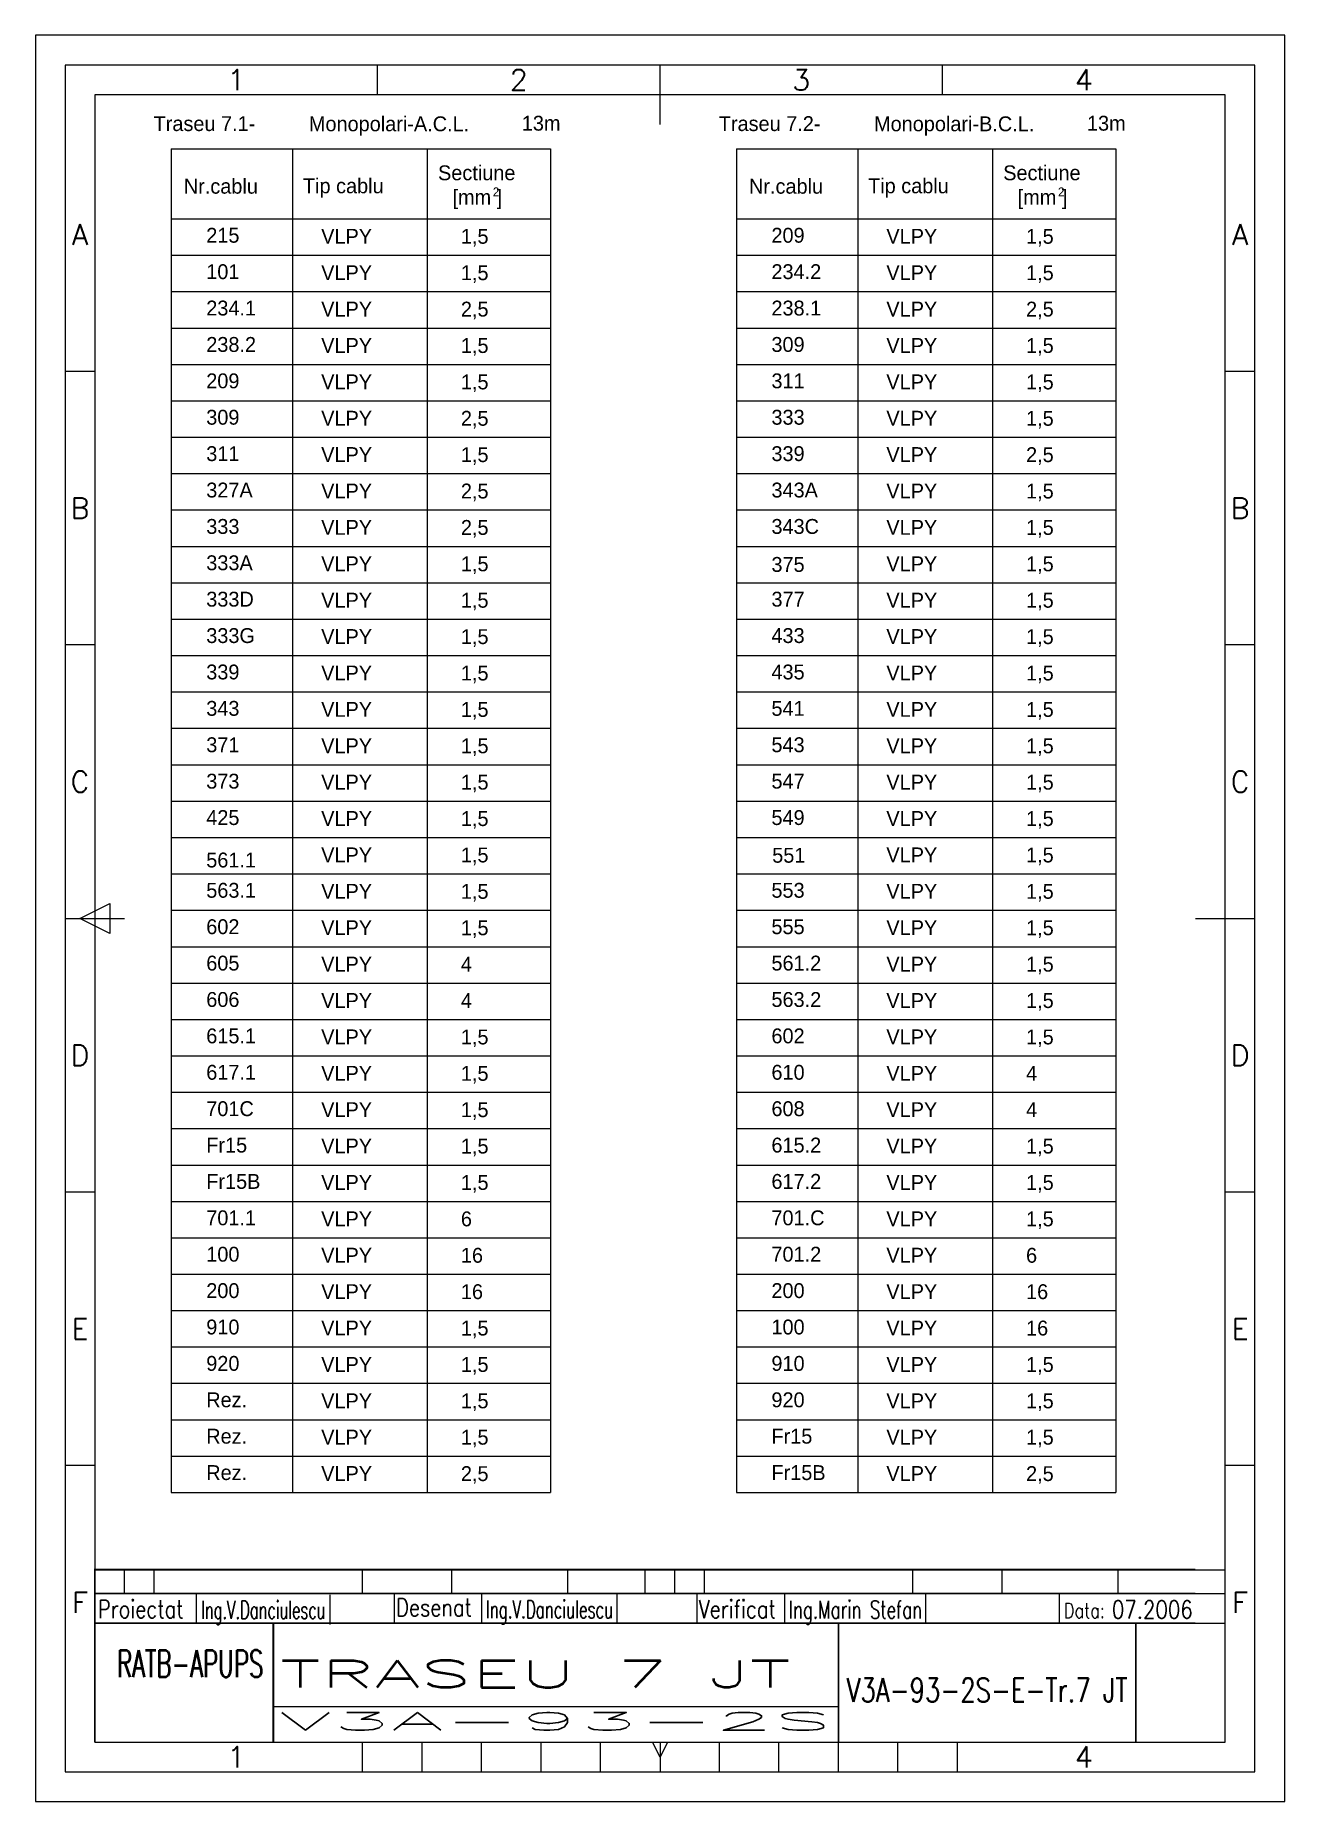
# Model space of a CAD drawing. Header units: millimetres. Extents: x 185 to 395, y 3 to 300.
import ezdxf
from ezdxf.enums import TextEntityAlignment as Align

# ---------------------------------------------------------------- set-up
doc = ezdxf.new("R2010")
doc.units = ezdxf.units.MM
doc.layers.add('INDICATOR', color=7, linetype='Continuous')
doc.styles.add('ISO', font='SIMPLEX.SHX')
doc.styles.add('ROMANS', font='ROMANS.shx', dxfattribs={"width": 0.8})

# ---------------------------------------------------------------- blocks, each defined once
blk = doc.blocks.new('a4')
at = {"color": 70}
for p, q in [((-152.5, 287), (-152.5, 292)), ((-105, 282), (-105, 292)), ((-57.5, 287), (-57.5, 292)), ((-200, 240.5), (-205, 240.5)), ((-5, 240.5), (-10, 240.5)), ((-200, 194.5), (-205, 194.5)), ((-5, 194.5), (-10, 194.5)), ((-205, 148.5), (-195, 148.5)), ((-202.5, 148.5), (-197.5, 151)), ((-197.5, 146), (-202.5, 148.5)), ((-197.5, 151), (-197.5, 146)), ((-15, 148.5), (-5, 148.5)), ((-200, 102.5), (-205, 102.5)), ((-5, 102.5), (-10, 102.5)), ((-200, 56.5), (-205, 56.5)), ((-5, 56.5), (-10, 56.5)), ((-155, 5), (-155, 10)), ((-145, 5), (-145, 10)), ((-135, 5), (-135, 10)), ((-125, 5), (-125, 10)), ((-115, 5), (-115, 10)), ((-105, 7.5), (-106.25, 10)), ((-103.75, 10), (-105, 7.5)), ((-105, 10), (-105, 5)), ((-95, 5), (-95, 10)), ((-85, 5), (-85, 10)), ((-75, 5), (-75, 10)), ((-65, 5), (-65, 10)), ((-55, 5), (-55, 10))]:
    blk.add_line(p, q, dxfattribs=at)
at = {"color": 240}
for points in [[(0, 0), (0, 297), (-210, 297), (-210, 0)], [(-5, 5), (-5, 292), (-205, 292), (-205, 5)]]:
    blk.add_lwpolyline(points, close=True, dxfattribs=at)
at = {"color": 70}
blk.add_lwpolyline([(-200, 287), (-200, 10), (-10, 10), (-10, 287)], close=True, dxfattribs=at)
at = {"color": 50, "style": 'ISO'}
for s, p in [('1', (-176.25, 289.5)), ('2', (-128.75, 289.5)), ('3', (-81.25, 289.5)), ('4', (-33.75, 289.5)), ('A', (-202.5, 263.5)), ('A', (-7.5, 263.5)), ('B', (-202.5, 217.5)), ('B', (-7.5, 217.5)), ('C', (-202.5, 171.5)), ('C', (-7.5, 171.5)), ('D', (-202.5, 125.5)), ('D', (-7.5, 125.5)), ('E', (-202.5, 79.5)), ('E', (-7.5, 79.5)), ('F', (-202.5, 33.5)), ('F', (-7.5, 33.5)), ('1', (-176.25, 7.5)), ('4', (-33.75, 7.5))]:
    blk.add_text(s, height=3.5, dxfattribs=at).set_placement(p, align=Align.MIDDLE)
blk = doc.blocks.new('indic-el')
at = {"layer": 'INDICATOR', "color": 1}
for p, q in [((-180, 25), (-180, 29)), ((-175, 25), (-175, 29)), ((-140, 25), (-140, 29)), ((-125, 25), (-125, 29)), ((-105.5, 25), (-105.5, 29)), ((-87.5, 25), (-87.5, 29)), ((-82.5, 25), (-82.5, 29)), ((-47.5, 25), (-47.5, 29)), ((-32.5, 25), (-32.5, 29)), ((-13, 25), (-13, 29)), ((-167.9, 20), (-167.9, 25)), ((-145.42, 19.8), (-145.42, 24.8)), ((-134.65, 20.08), (-134.65, 25.08)), ((-119.93, 20), (-119.93, 25)), ((-97.19, 20), (-97.19, 25)), ((-83.77, 20), (-83.77, 25)), ((-69.03, 20), (-69.03, 25)), ((-45.33, 20), (-45.33, 25)), ((-22.83, 20), (-22.83, 25)), ((-155, 6), (-60, 6))]:
    blk.add_line(p, q, dxfattribs=at)
at = {"layer": 'INDICATOR'}
blk.add_line((-92.5, 25), (-92.5, 29), dxfattribs=at)
at = {"layer": 'INDICATOR', "const_width": 0.3, "flags": 128}
for points in [[(0, 29), (-185, 29), (-185, 0)], [(0, 25), (-185, 25)], [(0, 20), (-185, 20)], [(-155, 0), (-155, 20)], [(-60, 0), (-60, 20)], [(-10, 0), (-10, 20)]]:
    blk.add_lwpolyline(points, dxfattribs=at)
at = {"layer": 'INDICATOR', "color": 1, "style": 'ROMANS', "width": 0.8}
for s, height, p in [('Proiectat', 3, (-184.48, 20.88)), ('Desenat', 3, (-134.37, 21.17)), ('Verificat', 3, (-83.49, 20.88)), ('Data:', 2.5, (-22.15, 20.88))]:
    blk.add_text(s, height=height, dxfattribs=at).set_placement(p)
at = {"layer": 'INDICATOR', "style": 'ROMANS', "width": 0.570908}
blk.add_text('RATB-APUPS', height=4.5, dxfattribs=at).set_placement((-181.28, 10.96), (-156.69, 10.96), align=Align.FIT)
at = {"layer": 'INDICATOR', "color": 1, "style": 'ROMANS'}
for tag, height, width, p, p2 in [('DESENAT', 3, 1.116423, (-119.25, 20.84), (-97.88, 20.84)), ('VERIFICAT', 3, 1.074468, (-68.34, 20.8), (-45.93, 20.8)), ('DATA', 3, 1.321041, (-14.04, 20.81), (-0.45, 20.81)), ('PROIECTAT', 3, 0.908325, (-167.12, 20.74), (-146.23, 20.74)), ('NUME_DESEN', 4.5, 2.080219, (-153.9, 9.22), (-61.18, 9.22)), ('NUMAR', 4, 2.383056, (-58.61, 6.76), (-11.4, 6.76)), ('ANS', 3, 11.421134, (-154.04, 2.01), (-61.04, 2.01))]:
    blk.add_attdef(tag, text='', height=height, dxfattribs=dict(at, width=width)).set_placement(p, p2, align=Align.FIT)

msp = doc.modelspace()

# ---------------------------------------------------------------- linework, layer by layer
at = {"color": 3}
for p, q in [((208.2, 281.1), (208.2, 55.16)), ((208.2, 281.1), (271.98, 281.1)), ((228.6, 281.1), (228.6, 55.16)), ((251.23, 281.1), (251.23, 55.16)), ((271.98, 281.1), (271.98, 55.16)), ((303.2, 281.1), (366.98, 281.1)), ((303.2, 281.1), (303.2, 55.16)), ((323.6, 281.1), (323.6, 55.16)), ((346.23, 281.1), (346.23, 55.16)), ((366.98, 281.1), (366.98, 55.16)), ((208.2, 269.32), (271.98, 269.32)), ((303.2, 269.32), (366.98, 269.32)), ((208.2, 55.16), (271.98, 55.16)), ((303.2, 55.16), (366.98, 55.16))]:
    msp.add_line(p, q, dxfattribs=at)
at = {"color": 2}
for p, q in [((208.2, 263.2), (271.98, 263.2)), ((303.2, 263.2), (366.98, 263.2)), ((208.2, 257.08), (271.98, 257.08)), ((303.2, 257.08), (366.98, 257.08)), ((208.2, 250.96), (271.98, 250.96)), ((303.2, 250.96), (366.98, 250.96)), ((208.2, 244.85), (271.98, 244.85)), ((303.2, 244.85), (366.98, 244.85)), ((208.2, 238.73), (271.98, 238.73)), ((303.2, 238.73), (366.98, 238.73)), ((208.2, 232.61), (271.98, 232.61)), ((303.2, 232.61), (366.98, 232.61)), ((208.2, 226.49), (271.98, 226.49)), ((303.2, 226.49), (366.98, 226.49)), ((208.2, 220.37), (271.98, 220.37)), ((303.2, 220.37), (366.98, 220.37)), ((208.2, 214.25), (271.98, 214.25)), ((303.2, 214.25), (366.98, 214.25)), ((208.2, 208.13), (271.98, 208.13)), ((303.2, 208.13), (366.98, 208.13)), ((208.2, 202.01), (271.98, 202.01)), ((303.2, 202.01), (366.98, 202.01)), ((208.2, 195.89), (271.98, 195.89)), ((303.2, 195.89), (366.98, 195.89)), ((208.2, 189.78), (271.98, 189.78)), ((303.2, 189.78), (366.98, 189.78)), ((208.2, 183.66), (271.98, 183.66)), ((303.2, 183.66), (366.98, 183.66)), ((208.2, 177.54), (271.98, 177.54)), ((303.2, 177.54), (366.98, 177.54)), ((208.2, 171.42), (271.98, 171.42)), ((303.2, 171.42), (366.98, 171.42)), ((208.2, 165.3), (271.98, 165.3)), ((303.2, 165.3), (366.98, 165.3)), ((208.2, 159.18), (271.98, 159.18)), ((303.2, 159.18), (366.98, 159.18)), ((208.2, 153.06), (271.98, 153.06)), ((303.2, 153.06), (366.98, 153.06)), ((208.2, 146.94), (271.98, 146.94)), ((303.2, 146.94), (366.98, 146.94)), ((208.2, 140.82), (271.98, 140.82)), ((303.2, 140.82), (366.98, 140.82)), ((208.2, 134.71), (271.98, 134.71)), ((303.2, 134.71), (366.98, 134.71)), ((208.2, 128.59), (271.98, 128.59)), ((303.2, 128.59), (366.98, 128.59)), ((208.2, 122.47), (271.98, 122.47)), ((303.2, 122.47), (366.98, 122.47)), ((208.2, 116.35), (271.98, 116.35)), ((303.2, 116.35), (366.98, 116.35)), ((208.2, 110.23), (271.98, 110.23)), ((303.2, 110.23), (366.98, 110.23)), ((208.2, 104.11), (271.98, 104.11)), ((303.2, 104.11), (366.98, 104.11)), ((208.2, 97.99), (271.98, 97.99)), ((303.2, 97.99), (366.98, 97.99)), ((208.2, 91.87), (271.98, 91.87)), ((303.2, 91.87), (366.98, 91.87)), ((208.2, 85.75), (271.98, 85.75)), ((303.2, 85.75), (366.98, 85.75)), ((208.2, 79.64), (271.98, 79.64)), ((303.2, 79.64), (366.98, 79.64)), ((208.2, 73.52), (271.98, 73.52)), ((303.2, 73.52), (366.98, 73.52)), ((208.2, 67.4), (271.98, 67.4)), ((303.2, 67.4), (366.98, 67.4)), ((208.2, 61.28), (271.98, 61.28)), ((303.2, 61.28), (366.98, 61.28))]:
    msp.add_line(p, q, dxfattribs=at)
for p, q in [((380.36, 42.18), (385.36, 42.18)), ((380.36, 38.18), (385.36, 38.18)), ((380.36, 33.18), (385.36, 33.18))]:
    msp.add_line(p, q)

# ---------------------------------------------------------------- block references
msp.add_blockref('a4', (395.36, 3.18), dxfattribs=at)
at = {"color": 3, "linetype": 'ByBlock'}
ref = msp.add_blockref('indic-el', (380.36, 13.18), dxfattribs=at)
ref.add_attrib('NUME_DESEN', 'TRASEU 7 JT ', dxfattribs={"layer": 'INDICATOR', "color": 1, "height": 4.5, "style": 'ROMANS', "width": 1.873098}).set_placement((226.46, 22.4), (319.18, 22.4), align=Align.FIT)
ref.add_attrib('ANS', 'V3A-93-2S', dxfattribs={"layer": 'INDICATOR', "color": 1, "height": 3, "style": 'ROMANS', "width": 3.518944}).set_placement((226.32, 15.19), (319.32, 15.19), align=Align.FIT)
ref.add_attrib('NUMAR', 'V3A-93-2S-E-Tr.7 JT', dxfattribs={"layer": 'INDICATOR', "color": 1, "height": 4, "style": 'ROMANS', "width": 0.669832}).set_placement((321.75, 19.94), (368.95, 19.94), align=Align.FIT)
ref.add_attrib('DESENAT', 'Ing.V.Danciulescu', dxfattribs={"layer": 'INDICATOR', "color": 1, "height": 3, "style": 'ROMANS', "width": 0.566669}).set_placement((261.11, 34.02), (282.48, 34.02), align=Align.FIT)
ref.add_attrib('VERIFICAT', 'Ing.Marin Stefan', dxfattribs={"layer": 'INDICATOR', "color": 1, "height": 3, "style": 'ROMANS', "width": 0.612783}).set_placement((312.02, 33.97), (334.43, 33.97), align=Align.FIT)
ref.add_attrib('DATA', '07.2006', dxfattribs={"layer": 'INDICATOR', "color": 1, "height": 3, "style": 'ROMANS', "width": 0.748937}).set_placement((366.32, 33.98), (379.91, 33.98), align=Align.FIT)
ref.add_attrib('PROIECTAT', 'Ing.V.Danciulescu', dxfattribs={"layer": 'INDICATOR', "color": 1, "height": 3, "style": 'ROMANS', "width": 0.553941}).set_placement((213.23, 33.92), (234.13, 33.92), align=Align.FIT)

# ---------------------------------------------------------------- texts
at = {"color": 2}
for s, height, p in [('Traseu 7.1-', 2.5, (205.24, 284.08)), ('Monopolari-A.C.L.', 2.5, (231.34, 284.05)), ('13m', 2.5, (267.13, 284.15)), ('Traseu 7.2-', 2.5, (300.24, 284.08)), ('Monopolari-B.C.L.', 2.5, (326.34, 284.05)), ('13m', 2.5, (362.13, 284.15)), ('Tip cablu', 2.5, (230.34, 273.62)), ('Sectiune', 2.5, (253.05, 275.81)), ('Tip cablu', 2.5, (325.34, 273.62)), ('Sectiune', 2.5, (348.05, 275.81)), ('Nr.cablu', 2.5, (210.32, 273.55)), ('[mm ]', 2.5, (255.48, 271.72)), ('2', 1.5, (262.25, 273.1)), ('Nr.cablu', 2.5, (305.32, 273.55)), ('[mm ]', 2.5, (350.48, 271.72)), ('2', 1.5, (357.25, 273.1)), ('215', 2.5, (214.09, 265.31)), ('VLPY', 2.5, (233.41, 265.14)), ('1,5', 2.5, (256.89, 265.13)), ('209', 2.5, (309.09, 265.31)), ('VLPY', 2.5, (328.41, 265.14)), ('1,5', 2.5, (351.89, 265.13)), ('101', 2.5, (214.09, 259.19)), ('VLPY', 2.5, (233.41, 259.02)), ('1,5', 2.5, (256.89, 259.01)), ('234.2', 2.5, (309.09, 259.19)), ('VLPY', 2.5, (328.41, 259.02)), ('1,5', 2.5, (351.89, 259.01)), ('234.1', 2.5, (214.09, 253.07)), ('2,5', 2.5, (256.89, 252.89)), ('238.1', 2.5, (309.09, 253.07)), ('2,5', 2.5, (351.89, 252.89)), ('VLPY', 2.5, (233.41, 252.9)), ('VLPY', 2.5, (328.41, 252.9)), ('238.2', 2.5, (214.09, 246.95)), ('309', 2.5, (309.09, 246.95)), ('VLPY', 2.5, (233.41, 246.78)), ('1,5', 2.5, (256.89, 246.77)), ('VLPY', 2.5, (328.41, 246.78)), ('1,5', 2.5, (351.89, 246.77)), ('209', 2.5, (214.09, 240.83)), ('VLPY', 2.5, (233.41, 240.66)), ('1,5', 2.5, (256.89, 240.65)), ('311', 2.5, (309.09, 240.83)), ('VLPY', 2.5, (328.41, 240.66)), ('1,5', 2.5, (351.89, 240.65)), ('309', 2.5, (214.09, 234.71)), ('VLPY', 2.5, (233.41, 234.54)), ('2,5', 2.5, (256.89, 234.53)), ('333', 2.5, (309.09, 234.71)), ('VLPY', 2.5, (328.41, 234.54)), ('1,5', 2.5, (351.89, 234.53)), ('311', 2.5, (214.09, 228.59)), ('VLPY', 2.5, (233.41, 228.43)), ('1,5', 2.5, (256.89, 228.42)), ('339', 2.5, (309.09, 228.59)), ('VLPY', 2.5, (328.41, 228.43)), ('2,5', 2.5, (351.89, 228.42)), ('327A', 2.5, (214.09, 222.47)), ('VLPY', 2.5, (233.41, 222.31)), ('2,5', 2.5, (256.89, 222.3)), ('343A', 2.5, (309.09, 222.47)), ('VLPY', 2.5, (328.41, 222.31)), ('1,5', 2.5, (351.89, 222.3)), ('333', 2.5, (214.09, 216.35)), ('VLPY', 2.5, (233.41, 216.19)), ('2,5', 2.5, (256.89, 216.18)), ('343C', 2.5, (309.09, 216.35)), ('VLPY', 2.5, (328.41, 216.19)), ('1,5', 2.5, (351.89, 216.18)), ('333A', 2.5, (214.09, 210.24)), ('VLPY', 2.5, (233.41, 210.07)), ('1,5', 2.5, (256.89, 210.06)), ('375', 2.5, (309.09, 209.96)), ('VLPY', 2.5, (328.41, 210.07)), ('1,5', 2.5, (351.89, 210.06)), ('333D', 2.5, (214.09, 204.12)), ('VLPY', 2.5, (233.41, 203.95)), ('1,5', 2.5, (256.89, 203.94)), ('377', 2.5, (309.09, 204.12)), ('VLPY', 2.5, (328.41, 203.95)), ('1,5', 2.5, (351.89, 203.94)), ('333G', 2.5, (214.09, 198)), ('VLPY', 2.5, (233.41, 197.83)), ('1,5', 2.5, (256.89, 197.82)), ('433', 2.5, (309.09, 198)), ('VLPY', 2.5, (328.41, 197.83)), ('1,5', 2.5, (351.89, 197.82)), ('339', 2.5, (214.09, 191.88)), ('VLPY', 2.5, (233.41, 191.71)), ('1,5', 2.5, (256.89, 191.7)), ('435', 2.5, (309.09, 191.88)), ('VLPY', 2.5, (328.41, 191.71)), ('1,5', 2.5, (351.89, 191.7)), ('343', 2.5, (214.09, 185.76)), ('VLPY', 2.5, (233.41, 185.59)), ('1,5', 2.5, (256.89, 185.58)), ('541', 2.5, (309.09, 185.76)), ('VLPY', 2.5, (328.41, 185.59)), ('1,5', 2.5, (351.89, 185.58)), ('371', 2.5, (214.09, 179.64)), ('VLPY', 2.5, (233.41, 179.47)), ('1,5', 2.5, (256.89, 179.46)), ('543', 2.5, (309.09, 179.64)), ('VLPY', 2.5, (328.41, 179.47)), ('1,5', 2.5, (351.89, 179.46)), ('373', 2.5, (214.09, 173.52)), ('VLPY', 2.5, (233.41, 173.36)), ('1,5', 2.5, (256.89, 173.35)), ('547', 2.5, (309.09, 173.52)), ('VLPY', 2.5, (328.41, 173.36)), ('1,5', 2.5, (351.89, 173.35)), ('425', 2.5, (214.09, 167.4)), ('VLPY', 2.5, (233.41, 167.24)), ('1,5', 2.5, (256.89, 167.23)), ('549', 2.5, (309.09, 167.4)), ('VLPY', 2.5, (328.41, 167.24)), ('1,5', 2.5, (351.89, 167.23)), ('VLPY', 2.5, (233.41, 161.12)), ('1,5', 2.5, (256.89, 161.11)), ('551', 2.5, (309.22, 161.06)), ('VLPY', 2.5, (328.41, 161.12)), ('1,5', 2.5, (351.89, 161.11)), ('561.1', 2.5, (214.09, 160.26)), ('563.1', 2.5, (214.09, 155.17)), ('VLPY', 2.5, (233.41, 155)), ('1,5', 2.5, (256.89, 154.99)), ('553', 2.5, (309.09, 155.17)), ('VLPY', 2.5, (328.41, 155)), ('1,5', 2.5, (351.89, 154.99)), ('602', 2.5, (214.09, 149.05)), ('555', 2.5, (309.09, 149.05)), ('VLPY', 2.5, (233.41, 148.88)), ('1,5', 2.5, (256.89, 148.87)), ('VLPY', 2.5, (328.41, 148.88)), ('1,5', 2.5, (351.89, 148.87)), ('605', 2.5, (214.09, 142.93)), ('VLPY', 2.5, (233.41, 142.76)), ('4', 2.5, (256.89, 142.75)), ('561.2', 2.5, (309.09, 142.93)), ('VLPY', 2.5, (328.41, 142.76)), ('1,5', 2.5, (351.89, 142.75)), ('606', 2.5, (214.09, 136.81)), ('VLPY', 2.5, (233.41, 136.64)), ('4', 2.5, (256.89, 136.63)), ('563.2', 2.5, (309.09, 136.81)), ('VLPY', 2.5, (328.41, 136.64)), ('1,5', 2.5, (351.89, 136.63)), ('615.1', 2.5, (214.09, 130.69)), ('VLPY', 2.5, (233.41, 130.52)), ('1,5', 2.5, (256.89, 130.51)), ('602', 2.5, (309.09, 130.69)), ('VLPY', 2.5, (328.41, 130.52)), ('1,5', 2.5, (351.89, 130.51)), ('617.1', 2.5, (214.09, 124.57)), ('VLPY', 2.5, (233.41, 124.4)), ('1,5', 2.5, (256.89, 124.39)), ('610', 2.5, (309.09, 124.57)), ('VLPY', 2.5, (328.41, 124.4)), ('4', 2.5, (351.89, 124.39)), ('701C', 2.5, (214.09, 118.45)), ('VLPY', 2.5, (233.41, 118.29)), ('1,5', 2.5, (256.89, 118.28)), ('608', 2.5, (309.09, 118.45)), ('VLPY', 2.5, (328.41, 118.29)), ('4', 2.5, (351.89, 118.28)), ('Fr15', 2.5, (214.09, 112.33)), ('VLPY', 2.5, (233.41, 112.17)), ('1,5', 2.5, (256.89, 112.16)), ('615.2', 2.5, (309.09, 112.33)), ('VLPY', 2.5, (328.41, 112.17)), ('1,5', 2.5, (351.89, 112.16)), ('Fr15B', 2.5, (214.09, 106.22)), ('VLPY', 2.5, (233.41, 106.05)), ('1,5', 2.5, (256.89, 106.04)), ('617.2', 2.5, (309.09, 106.22)), ('VLPY', 2.5, (328.41, 106.05)), ('1,5', 2.5, (351.89, 106.04)), ('701.1', 2.5, (214.09, 100.1)), ('VLPY', 2.5, (233.41, 99.93)), ('6', 2.5, (256.89, 99.92)), ('701.C', 2.5, (309.09, 100.1)), ('VLPY', 2.5, (328.41, 99.93)), ('1,5', 2.5, (351.89, 99.92)), ('100', 2.5, (214.09, 93.98)), ('VLPY', 2.5, (233.41, 93.81)), ('16', 2.5, (256.89, 93.8)), ('701.2', 2.5, (309.09, 93.98)), ('VLPY', 2.5, (328.41, 93.81)), ('6', 2.5, (351.89, 93.8)), ('200', 2.5, (214.09, 87.86)), ('VLPY', 2.5, (233.41, 87.69)), ('16', 2.5, (256.89, 87.68)), ('200', 2.5, (309.09, 87.86)), ('VLPY', 2.5, (328.41, 87.69)), ('16', 2.5, (351.89, 87.68)), ('910', 2.5, (214.09, 81.74)), ('VLPY', 2.5, (233.41, 81.57)), ('1,5', 2.5, (256.89, 81.56)), ('100', 2.5, (309.09, 81.74)), ('VLPY', 2.5, (328.41, 81.57)), ('16', 2.5, (351.89, 81.56)), ('920', 2.5, (214.09, 75.62)), ('VLPY', 2.5, (233.41, 75.45)), ('1,5', 2.5, (256.89, 75.44)), ('910', 2.5, (309.09, 75.62)), ('VLPY', 2.5, (328.41, 75.45)), ('1,5', 2.5, (351.89, 75.44)), ('Rez.', 2.5, (214.09, 69.5)), ('VLPY', 2.5, (233.41, 69.33)), ('1,5', 2.5, (256.89, 69.32)), ('920', 2.5, (309.09, 69.5)), ('VLPY', 2.5, (328.41, 69.33)), ('1,5', 2.5, (351.89, 69.32)), ('Rez.', 2.5, (214.09, 63.38)), ('VLPY', 2.5, (233.41, 63.22)), ('1,5', 2.5, (256.89, 63.21)), ('Fr15', 2.5, (309.09, 63.38)), ('VLPY', 2.5, (328.41, 63.22)), ('1,5', 2.5, (351.89, 63.21)), ('Rez.', 2.5, (214.09, 57.26)), ('VLPY', 2.5, (233.41, 57.1)), ('2,5', 2.5, (256.89, 57.09)), ('Fr15B', 2.5, (309.09, 57.26)), ('VLPY', 2.5, (328.41, 57.1)), ('2,5', 2.5, (351.89, 57.09))]:
    msp.add_text(s, height=height, dxfattribs=at).set_placement(p)

doc.saveas('drawing.dxf')
